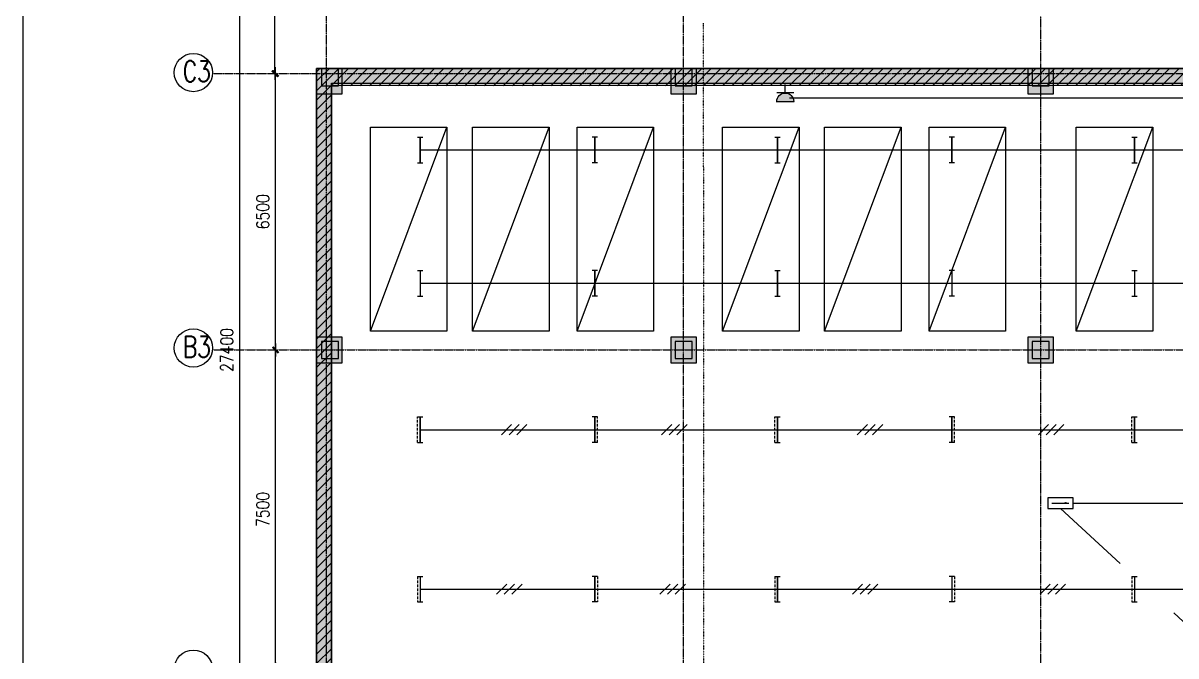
# Model space of a CAD drawing. Extents: x -170759 to 304867, y -311201 to 112352.
# Drawn here: x -105851 to -78736, y -109732 to -94850 of the extents above; entities that cross this region are included whole.
import ezdxf
from ezdxf.enums import TextEntityAlignment as Align

# ---------------------------------------------------------------- set-up
doc = ezdxf.new("R2010")
doc.units = 0
for name, pattern in [('DASHED', [0.75, 0.5, -0.25]), ('DOT2', [0.125, 0, -0.125]), ('DOTE', [2.42, 2, -0.2, 0.02, -0.2])]:
    doc.linetypes.add(name, pattern=pattern)
doc.layers.get('0').update_dxf_attribs({"linetype": 'CONTINUOUS'})
doc.layers.get('DEFPOINTS').update_dxf_attribs({"linetype": 'CONTINUOUS'})
for name, color, linetype in [('4', 2, 'DOT2'), ('DOTE', 251, 'CONTINUOUS'), ('EQUIP', 3, 'CONTINUOUS'), ('JJU', 251, 'CONTINUOUS'), ('PUB_DIM', 3, 'CONTINUOUS'), ('TC', 253, 'CONTINUOUS'), ('WALL', 7, 'CONTINUOUS'), ('WIRE', 1, 'CONTINUOUS'), ('ZHU', 251, 'CONTINUOUS'), ('柱子', 170, 'CONTINUOUS')]:
    doc.layers.add(name, color=color, linetype=linetype)
doc.styles.add('DIM_FONT', font='SIMPLEX.shx', dxfattribs={"width": 0.8})
doc.styles.add('STYLE1', font='txt.shx', dxfattribs={"width": 0.8, "bigfont": 'HZTXT.shx'})
doc.dimstyles.new('NORMAL', dxfattribs={"dimtxt": 300, "dimasz": 1, "dimexe": 250, "dimexo": 300, "dimgap": 150, "dimtad": 1, "dimdec": 0, "dimzin": 0, "dimdsep": 46, "dimtxsty": 'DIM_FONT', "dimblk": '_DIMX', "dimblk1": '_DIMX', "dimblk2": '_DIMX', "dimsah": 1, "dimcen": 2.5, "dimclrt": 7, "dimadec": 0, "dimazin": 0, "dimtfac": 1, "dimtdec": 0, "dimtix": 1, "dimtmove": 2, "dimatfit": 3, "dimldrblk": '_DIMX', "dimfxl": 0, "dimtolj": 1, "dimtzin": 0, "dimarcsym": 0})

# ---------------------------------------------------------------- blocks, each defined once
blk = doc.blocks.new('_DIMX')
blk.add_line((-150, 0), (150, 0))
at = {"const_width": 50}
blk.add_lwpolyline([(-70, -70), (70, 70)], dxfattribs=at)
blk = doc.blocks.new('*D690')
at = {"layer": 'DEFPOINTS', "color": 0}
for p in [(-99497, -88838), (-100760, -116238), (-99497, -116238)]:
    blk.add_point(p, dxfattribs=at)
at = {"layer": 'TC', "color": 0, "lineweight": -2}
for p, q in [((-100760, -88839), (-100760, -116237)), ((-99797, -116238), (-101010, -116238))]:
    blk.add_line(p, q, dxfattribs=at)
for p, rotation in [((-100760, -88838), 90), ((-100760, -116238), 270)]:
    blk.add_blockref('_DIMX', p, dxfattribs=dict(at, rotation=rotation))
at = {"layer": 'TC', "color": 7, "insert": (-101060, -102538), "char_height": 300, "attachment_point": 5, "rotation": 90, "style": 'DIM_FONT'}
blk.add_mtext('\\A1;27400', dxfattribs=at)
blk = doc.blocks.new('_LINKPT1')
blk.add_line((0, 0), (0, 0))
blk = doc.blocks.new('_Y1QMM')
at = {"linetype": 'DASHED', "ltscale": 0.5}
blk.add_line((-1.2, 0.25), (1.2, 0.25), dxfattribs=at)
for p, q in [((-1.2, 0.25), (-1.2, -0.25)), ((-1.2, 0), (1.2, 0)), ((1.2, 0.25), (1.2, -0.25))]:
    blk.add_line(p, q)
at = {"const_width": 0.14}
blk.add_lwpolyline([(-1.2, 0), (1.2, 0)], dxfattribs=at)
at = {"xscale": 0.002, "yscale": 0.002, "zscale": 0.002}
for p in [(-1.2, 0), (0, 0), (1.2, 0)]:
    blk.add_blockref('_LINKPT1', p, dxfattribs=at)
at = {"style": 'DIM_FONT', "width": 0.8, "flags": 9}
blk.add_attdef('A', (0, 0), '', height=0.00002, dxfattribs=at)
blk = doc.blocks.new('M_Y4YTM')
for p, q in [((-1.2, 0.25), (-1.2, -0.25)), ((-1.2, 0), (1.2, 0)), ((1.2, 0.25), (1.2, -0.25))]:
    blk.add_line(p, q)
at = {"const_width": 0.14}
blk.add_lwpolyline([(-1.2, 0), (1.2, 0)], dxfattribs=at)
at = {"xscale": 0.002, "yscale": 0.002, "zscale": 0.002}
for p in [(-1.2, 0), (0, 0), (1.2, 0)]:
    blk.add_blockref('_LINKPT1', p, dxfattribs=at)
at = {"width": 0.8, "flags": 9}
blk.add_attdef('A', (0, 0), '', height=0.00002, dxfattribs=at)
blk = doc.blocks.new('_WIE3')
for p, q in [((-0.2, 0.4), (-1, -0.4)), ((0.4, 0.4), (-0.4, -0.4)), ((1, 0.4), (0.2, -0.4))]:
    blk.add_line(p, q)
at = {"width": 0.8}
blk.add_attdef('N', text='', height=1, dxfattribs=at).set_placement((-0.017, 1.056), align=Align.MIDDLE)
blk = doc.blocks.new('M_Y39DTS')
for p, q in [((0.6, 0.5), (-0.6, 0.5)), ((-0.6, 0.5), (-0.6, 0)), ((-0.6, 0), (0.6, 0)), ((-0.4, 0.25), (0.4, 0.25)), ((0.6, 0), (0.6, 0.5))]:
    blk.add_line(p, q)
blk.add_solid([(0.2, 0.2), (0.4, 0.25), (0.2, 0.3)])
for p in [(-0.6, 0.25), (0, 0.5), (0, 0), (0.6, 0.25)]:
    blk.add_blockref('_LINKPT1', p)
at = {"width": 0.8, "flags": 9}
blk.add_attdef('A', (0, 0), '', height=0.00002, dxfattribs=at)
blk = doc.blocks.new('M_X23')
for p, q in [((-0.5, 1.05), (-0.5, 1)), ((-0.5, 1), (0.5, 1)), ((0.5, 1.05), (0.5, 1)), ((0.5, 0.5), (-0.5, 0.5)), ((0, 0.5), (0, 0))]:
    blk.add_line(p, q)
blk.add_arc((0, 1), 0.5, 180, 0)
for points in [[(0.433, 0.75), (-0.433, 0.75), (0.5, 1), (-0.5, 1)], [(0.25, 0.567), (-0.25, 0.567), (0.433, 0.75), (-0.433, 0.75)], [(0, 0.5), (0, 0.5), (0.25, 0.567), (-0.25, 0.567)]]:
    blk.add_solid(points)
blk.add_blockref('_LINKPT1', (0.001, 0))
at = {"width": 0.8, "flags": 9}
blk.add_attdef('A', (0, 0), '', height=0.00002, dxfattribs=at)

msp = doc.modelspace()

# ---------------------------------------------------------------- hatches: boundary and pattern name
at = {"layer": 'WIRE'}
h = msp.add_hatch(dxfattribs=at)
h.set_pattern_fill('AR-CONC', scale=2, style=0)
h.set_pattern_definition([(50, (-108706.48, -140644.84), (364.3693, -31.8782), [38.1, -419.1]), (355, (-108706.48, -140644.84), (-70.4857, 382.1133), [30.48, -335.28]), (100.451, (-108676.1, -140647.5), (293.885, 350.2334), [32.38, -356.18]), (46.1842, (-108706.5, -140543.24), (542.158, -84.0847), [57.15, -628.65]), (96.6356, (-108661.3, -140550.25), (474.8085, 494.851), [48.57, -534.27]), (351.184, (-108706.5, -140543.24), (474.809, 494.8502), [45.72, -502.92]), (21, (-108655.68, -140568.64), (303.2298, -204.531), [38.1, -419.1]), (326, (-108655.68, -140568.64), (123.604, 368.376), [30.48, -335.28]), (71.4514, (-108630.4, -140585.7), (426.833, 163.8457), [32.38, -356.18]), (37.5, (-108706.48, -140644.84), (6.1772, 169.11008), [0, -331.216, 0, -340.36, 0, -336.55]), (7.5, (-108706.48, -140644.84), (133.63933, 200.36115), [0, -194.056, 0, -323.596, 0, -128.27]), (327.5, (-108819.76, -140644.84), (271.1812, -11.4575), [0, -127, 0, -396.24, 0, -525.78]), (317.5, (-108870.56, -140644.84), (296.2584, 50.853), [0, -165.1, 0, -263.144, 0, -373.38])])
h.paths.add_polyline_path([(-98836.48801, -117848.06463), (-98836.48801, -116357.31182), (-98946.48801, -116357.31182), (-98946.48801, -95917.31182), (-50516.48801, -95917.31182), (-50516.48801, -96317.31182), (-98596.48801, -96323.7931), (-98596.48801, -116117.31182), (-97146.48801, -116117.31182), (-97146.48801, -116357.31182), (-98596.48801, -116357.31182), (-98596.48801, -117608.06463), (-97146.48801, -117608.06463), (-97146.48801, -117848.06463)])
h = msp.add_hatch(dxfattribs=at)
h.set_pattern_fill('ANSI31', scale=50, style=0)
h.set_pattern_definition([(45, (-108706.19, -142797.09), (-112.2532, 112.2532), [])])
h.paths.add_polyline_path([(-98836.19788, -117848.06459), (-98836.19788, -116357.31178), (-98946.19788, -116357.31178), (-98946.19788, -95917.31178), (-50516.19788, -95917.31178), (-50516.19788, -96317.31178), (-98596.19788, -96323.79306), (-98596.19788, -116117.31178), (-97146.19788, -116117.31178), (-97146.19788, -116357.31178), (-98596.19788, -116357.31178), (-98596.19788, -117608.06459), (-97146.19788, -117608.06459), (-97146.19788, -117848.06459)])
at = {"layer": '柱子'}
for points in [[(-98946.48801, -95917.31182), (-98946.48801, -96517.31182), (-98346.48801, -96517.31182), (-98346.48801, -95917.31182)], [(-90616.48801, -95917.31182), (-90616.48801, -96517.31182), (-90016.48801, -96517.31182), (-90016.48801, -95917.31182)], [(-82216.48801, -95917.31182), (-82216.48801, -96517.31182), (-81616.48801, -96517.31182), (-81616.48801, -95917.31182)], [(-98946.48801, -102237.31182), (-98946.48801, -102837.31182), (-98346.48801, -102837.31182), (-98346.48801, -102237.31182)], [(-90616.48801, -102237.31182), (-90616.48801, -102837.31182), (-90016.48801, -102837.31182), (-90016.48801, -102237.31182)], [(-82216.48801, -102237.31182), (-82216.48801, -102837.31182), (-81616.48801, -102837.31182), (-81616.48801, -102237.31182)]]:
    msp.add_hatch(color=170, dxfattribs=at).paths.add_polyline_path(points)

# ---------------------------------------------------------------- linework, layer by layer
msp.add_lwpolyline([(-105851.41103, -67940.96664), (-7344.01912, -67940.96664), (-7344.01912, -137495.39095), (-105851.41103, -137495.39095)], close=True)
at = {"layer": 'DOTE', "color": 251, "linetype": 'DOTE', "ltscale": 0.5}
for p, q in [((-98716.48801, -109727.31182, 0), (-98716.48801, -85305.68629, 0)), ((-90316.48801, -112586.09888, 0), (-90316.48801, -85305.68629, 0)), ((-81916.48801, -115450.66217, 0), (-81916.48801, -85305.68629, 0)), ((-101387.93696, -96037.31182, 0), (-98540.66683, -96037.31182, 0)), ((-98540.66683, -96037.31182, 0), (-12973.39897, -96037.31182, 0)), ((-101387.93696, -102537.31182, 0), (-98540.66683, -102537.31182, 0)), ((-98540.66683, -102537.31182, 0), (-12973.39897, -102537.31182, 0)), ((-98716.48801, -118511.24884, 0), (-98716.48801, -107405.91676, 0))]:
    msp.add_line(p, q, dxfattribs=at)
at = {"layer": 'DOTE', "color": 251, "linetype": 'DOT2', "ltscale": 2}
msp.add_line((-89853.3639, -94851.17684), (-89835.8285, -134591.28057), dxfattribs=at)
at = {"layer": 'JJU'}
msp.add_line((-98596.48801, -96323.7931, 0), (-98596.48801, -116117.31182, 0), dxfattribs=at)
at = {"layer": 'JJU', "color": 251}
for p, q in [((-97681.66167, -102097.08407, 0), (-95881.66167, -97297.08407, 0)), ((-95281.66167, -102097.08407, 0), (-93481.66167, -97297.08407, 0)), ((-92821.66167, -102097.08407, 0), (-91021.66167, -97297.08407, 0)), ((-89401.66167, -102097.08407, 0), (-87601.66167, -97297.08407, 0)), ((-87001.66167, -102097.08407, 0), (-85201.66167, -97297.08407, 0)), ((-84541.66167, -102097.08407, 0), (-82741.66167, -97297.08407, 0)), ((-81081.66167, -102097.08407, 0), (-79281.66167, -97297.08407, 0))]:
    msp.add_line(p, q, dxfattribs=at)
at = {"layer": 'JJU', "color": 251, "elevation": 0}
for points in [[(-97681.66167, -97297.08407), (-95881.66167, -97297.08407), (-95881.66167, -102097.08407), (-97681.66167, -102097.08407)], [(-95281.66167, -97297.08407), (-93481.66167, -97297.08407), (-93481.66167, -102097.08407), (-95281.66167, -102097.08407)], [(-92821.66167, -97297.08407), (-91021.66167, -97297.08407), (-91021.66167, -102097.08407), (-92821.66167, -102097.08407)], [(-89401.66167, -97297.08407), (-87601.66167, -97297.08407), (-87601.66167, -102097.08407), (-89401.66167, -102097.08407)], [(-87001.66167, -97297.08407), (-85201.66167, -97297.08407), (-85201.66167, -102097.08407), (-87001.66167, -102097.08407)], [(-84541.66167, -97297.08407), (-82741.66167, -97297.08407), (-82741.66167, -102097.08407), (-84541.66167, -102097.08407)], [(-81081.66167, -97297.08407), (-79281.66167, -97297.08407), (-79281.66167, -102097.08407), (-81081.66167, -102097.08407)]]:
    msp.add_lwpolyline(points, close=True, dxfattribs=at)
at = {"layer": 'TC'}
for centre in [(-101845.39093, -96014.83465), (-101845.39093, -102491.91672), (-101845.39093, -110043.08786)]:
    msp.add_circle(centre, 449.77374, dxfattribs=at)
at = {"layer": 'WALL'}
for p, q in [((-98946.48801, -95917.31182, 0), (-50716.48801, -95917.31182, 0)), ((-98946.48801, -116357.31182, 0), (-98946.48801, -95917.31182, 0)), ((-98596.48801, -116117.31182, 0), (-98596.48801, -96267.31182, 0))]:
    msp.add_line(p, q, dxfattribs=at)
at = {"layer": 'WALL', "elevation": 0}
for points in [[(-50716.48801, -95917.89915), (-51087.3582, -95917.31182), (-98946.48801, -95917.31182), (-98946.48801, -116357.31182), (-98836.48801, -116357.31182)], [(-98596.48801, -116117.31182), (-98596.48801, -96267.31182), (-50716.48801, -96267.31182)]]:
    msp.add_lwpolyline(points, dxfattribs=at)
for points in [[(-98832.00263, -96323.7931), (-98432.00263, -96323.7931), (-98432.00263, -95923.7931), (-98832.00263, -95923.7931)], [(-90516.48801, -96323.7931), (-90116.48801, -96323.7931), (-90116.48801, -95923.7931), (-90516.48801, -95923.7931)], [(-82116.48801, -96323.7931), (-81716.48801, -96323.7931), (-81716.48801, -95923.7931), (-82116.48801, -95923.7931)], [(-98832.00263, -102737.31182), (-98432.00263, -102737.31182), (-98432.00263, -102337.31182), (-98832.00263, -102337.31182)], [(-90516.48801, -102737.31182), (-90116.48801, -102737.31182), (-90116.48801, -102337.31182), (-90516.48801, -102337.31182)], [(-82116.48801, -102737.31182), (-81716.48801, -102737.31182), (-81716.48801, -102337.31182), (-82116.48801, -102337.31182)]]:
    msp.add_lwpolyline(points, close=True, dxfattribs=at)
at = {"layer": 'WIRE'}
for p, q in [((-76257.98374, -96614.86746, 0), (-87827.26771, -96614.86746, 0)), ((-96508.04682, -97834.81182, 0), (-58804.9292, -97834.81182, 0)), ((-96508.04682, -100969.81182, 0), (-58804.9292, -100969.81182, 0)), ((-96508.04682, -104412.31182, 0), (-58804.9292, -104412.31182, 0)), ((-80045.48025, -107560.52335), (-81451.73917, -106261.66222)), ((-81151.73917, -106136.66222), (-68379.11761, -106136.66222)), ((-96508.04682, -108162.31182, 0), (-58804.9292, -108162.31182, 0)), ((-76584.83249, -110756.87704), (-78788.02772, -108721.94264))]:
    msp.add_line(p, q, dxfattribs=at)
at = {"layer": 'ZHU', "elevation": 0}
msp.add_lwpolyline([(-98836.48801, -117848.06463), (-98836.48801, -116357.31182), (-98946.48801, -116357.31182), (-98946.48801, -95917.31182), (-50516.48801, -95917.31182), (-50516.48801, -96317.31182), (-98596.48801, -96323.7931), (-98596.48801, -116117.31182), (-97146.48801, -116117.31182), (-97146.48801, -116357.31182), (-98596.48801, -116357.31182), (-98596.48801, -117608.06463), (-97146.48801, -117608.06463), (-97146.48801, -117848.06463)], close=True, dxfattribs=at)
at = {"layer": '柱子', "color": 170, "elevation": 0}
for points in [[(-98946.48801, -95917.31182), (-98946.48801, -96517.31182), (-98346.48801, -96517.31182), (-98346.48801, -95917.31182), (-98946.48801, -95917.31182)], [(-90616.48801, -95917.31182), (-90616.48801, -96517.31182), (-90016.48801, -96517.31182), (-90016.48801, -95917.31182), (-90616.48801, -95917.31182)], [(-82216.48801, -95917.31182), (-82216.48801, -96517.31182), (-81616.48801, -96517.31182), (-81616.48801, -95917.31182), (-82216.48801, -95917.31182)], [(-98946.48801, -102237.31182), (-98946.48801, -102837.31182), (-98346.48801, -102837.31182), (-98346.48801, -102237.31182), (-98946.48801, -102237.31182)], [(-90616.48801, -102237.31182), (-90616.48801, -102837.31182), (-90016.48801, -102837.31182), (-90016.48801, -102237.31182), (-90616.48801, -102237.31182)], [(-82216.48801, -102237.31182), (-82216.48801, -102837.31182), (-81616.48801, -102837.31182), (-81616.48801, -102237.31182), (-82216.48801, -102237.31182)]]:
    msp.add_lwpolyline(points, dxfattribs=at)

# ---------------------------------------------------------------- block references
at = {"layer": 'EQUIP'}
for name, p, xscale, yscale, zscale, rotation in [('M_X23', (-87925.06949, -96293.21683, 0), -400, 400, 400, 180), ('M_Y4YTM', (-96508.04682, -97834.81182, 0), 250, 250, 250, 90), ('M_Y4YTM', (-92404.9292, -97834.81182, 0), -250, 250, 250, 270), ('M_Y4YTM', (-88108.04682, -97834.81182, 0), 250, 250, 250, 90), ('M_Y4YTM', (-84004.9292, -97834.81182, 0), -250, 250, 250, 270), ('M_Y4YTM', (-79708.04682, -97834.81182, 0), 250, 250, 250, 90), ('M_Y4YTM', (-96508.04682, -100969.81182, 0), -250, 250, 250, 90), ('M_Y4YTM', (-92404.9292, -100969.81182, 0), 250, 250, 250, 270), ('M_Y4YTM', (-88108.04682, -100969.81182, 0), -250, 250, 250, 90), ('M_Y4YTM', (-84004.9292, -100969.81182, 0), 250, 250, 250, 270), ('M_Y4YTM', (-79708.04682, -100969.81182, 0), -250, 250, 250, 90), ('_Y1QMM', (-96508.04682, -104412.31182, 0), 250, 250, 250, 90), ('_Y1QMM', (-92404.9292, -104412.31182, 0), -250, 250, 250, 270), ('_Y1QMM', (-88108.04682, -104412.31182, 0), 250, 250, 250, 90), ('_Y1QMM', (-84004.9292, -104412.31182, 0), -250, 250, 250, 270), ('_Y1QMM', (-79708.04682, -104412.31182, 0), 250, 250, 250, 90), ('_Y1QMM', (-96508.04682, -108162.31182, 0), -250, 250, 250, 90), ('_Y1QMM', (-92404.9292, -108162.31182, 0), 250, 250, 250, 270), ('_Y1QMM', (-88108.04682, -108162.31182, 0), -250, 250, 250, 90), ('_Y1QMM', (-84004.9292, -108162.31182, 0), 250, 250, 250, 270), ('_Y1QMM', (-79708.04682, -108162.31182, 0), -250, 250, 250, 90)]:
    msp.add_blockref(name, p, dxfattribs=dict(at, xscale=xscale, yscale=yscale, zscale=zscale, rotation=rotation))
at = {"layer": 'EQUIP', "xscale": 500, "yscale": 500, "zscale": 500}
msp.add_blockref('M_Y39DTS', (-81451.73917, -106261.66222), dxfattribs=at)
at = {"layer": 'PUB_DIM', "xscale": 300, "yscale": 300, "zscale": 300}
for p in [(-94301.26897, -104412.31182, 0), (-90534.81945, -104412.31182, 0), (-85931.38124, -104412.31182, 0), (-81670.34772, -104412.31182, 0), (-94415.40387, -108162.31182, 0), (-90572.86428, -108162.31182, 0), (-86045.51614, -108162.31182, 0), (-81632.30248, -108162.31182, 0)]:
    msp.add_blockref('_WIE3', p, dxfattribs=at)

# ---------------------------------------------------------------- texts
at = {"layer": '4', "style": 'STYLE1', "width": 0.75}
for s, p in [('C3', (-102095.65684, -96235.01174)), ('B3', (-102095.65684, -102712.09381))]:
    msp.add_text(s, height=500, dxfattribs=at).set_placement(p)

# ---------------------------------------------------------------- dimensions: what is measured, and where the dimension line sits
at = {"layer": 'TC'}
dim = msp.add_linear_dim(base=(-100760.46139, -116238.31182), p1=(-99496.53033, -88838.31182), p2=(-99496.53033, -116238.31182), angle=90, dimstyle='NORMAL', override={"dimse1": 1}, dxfattribs=at)
dim.commit()
dim.dimension.update_dxf_attribs({"geometry": '*D690', "text_midpoint": (-101060.46139, -102538.31182)})
for base, p1, p2 in [((-99926.42441, -88837.31182), (-99177.76779, -96037.31182), (-99177.76779, -88837.31182, 0)), ((-99912.35424, -96037.31182), (-100098.40286, -102537.31182, 0), (-100098.40286, -96037.31182, 0)), ((-99912.35424, -102537.31182), (-100098.40286, -110037.31182, 0), (-100098.40286, -102537.31182, 0))]:
    msp.add_linear_dim(base=base, p1=p1, p2=p2, angle=90, dimstyle='NORMAL', override={"dimse1": 1}, dxfattribs=at).render()

doc.saveas('drawing.dxf')
